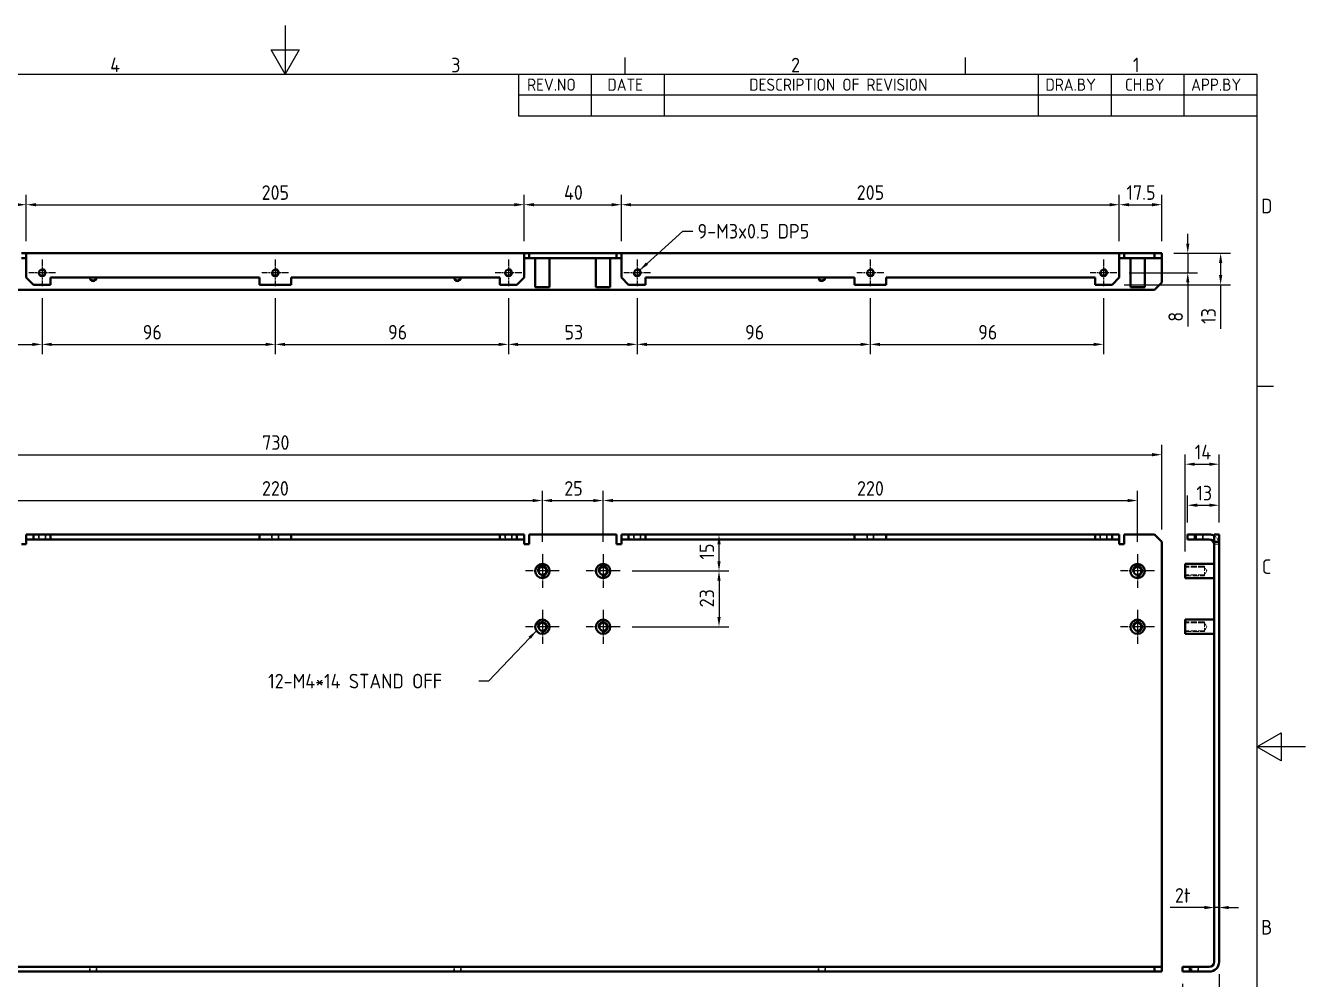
# Model space of a CAD drawing. Header units: millimetres. Extents: x 0 to 840, y 0 to 594.
# Drawn here: x 313 to 840, y 201 to 594 of the extents above; entities that cross this region are included whole.
import ezdxf

# ---------------------------------------------------------------- set-up
doc = ezdxf.new("R2010")
doc.units = ezdxf.units.MM
doc.header["$LTSCALE"] = 2
doc.linetypes.add('CHAIN', pattern=[0.3543, 0.2362, -0.0295, 0.0591, -0.0295])
doc.linetypes.add('DASHED', pattern=[0.2067, 0.1654, -0.0413])
doc.layers.get('0').update_dxf_attribs({"color": 3, "lineweight": 25})
for name, color, linetype, lineweight in [('가려진 것(ISO)', 2, 'DASHED', 18), ('가시적인 것(ISO)', 3, 'Continuous', 40), ('가시적인 좁은 것(ISO)', 3, 'Continuous', 35), ('경계(ISO)', 7, 'Continuous', 25), ('기호(ISO)', 5, 'Continuous', 25), ('중심 표식(ISO)', 1, 'Continuous', 25), ('치수(ISO)', 2, 'Continuous', 25)]:
    doc.layers.add(name, color=color, linetype=linetype, lineweight=lineweight)
doc.styles.add('ISO Proportiona M2B', font='isocp.shx')
doc.styles.add('문자 텍스트_M2B', font='isocp.shx')
doc.styles.add('치수 텍스트_PSTEK_POSCO', font='isocp.shx')
doc.dimstyles.new('치수_PSTEK_POSCO', dxfattribs={"dimscale": 2, "dimtxt": 3, "dimasz": 2, "dimexe": 2, "dimexo": 2.5, "dimgap": 1, "dimtad": 1, "dimrnd": 1e-08, "dimdsep": 46, "dimtxsty": '치수 텍스트_PSTEK_POSCO', "dimcen": 0.09, "dimdle": 10, "dimclrd": 7, "dimclre": 7, "dimclrt": 2, "dimadec": 1, "dimazin": 2, "dimtfac": 1, "dimtmove": 0, "dimatfit": 3, "dimfxl": 0, "dimtolj": 1, "dimlwd": -1, "dimlwe": -1, "dimarcsym": 0})
doc.dimstyles.new('치수_PSTEK_POSCO$7', dxfattribs={"dimscale": 2, "dimtxt": 3, "dimasz": 2, "dimexe": 2, "dimexo": 2.5, "dimgap": 1, "dimtad": 1, "dimrnd": 1e-08, "dimdsep": 46, "dimtxsty": '치수 텍스트_PSTEK_POSCO', "dimcen": 0.09, "dimdle": 10, "dimclrd": 7, "dimclre": 7, "dimclrt": 2, "dimadec": 1, "dimazin": 2, "dimtfac": 1, "dimtmove": 0, "dimatfit": 3, "dimfxl": 0, "dimtolj": 1, "dimlwd": -1, "dimlwe": -1, "dimarcsym": 0})

# ---------------------------------------------------------------- blocks, each defined once
blk = doc.blocks.new('경계 Default Border')
at = {"layer": '경계(ISO)'}
for p, q in [((280, 287), (280, 290.4)), ((350, 287), (350, 290.4)), ((410, 222.75), (413.4, 222.75))]:
    blk.add_line(p, q, dxfattribs=at)
at = {"layer": '경계(ISO)', "flags": 128}
for points in [[(210, 297), (210, 287), (207.11, 292), (212.89, 292), (210, 287)], [(10, 10), (10, 287), (410, 287), (410, 10), (10, 10)], [(420, 148.5), (410, 148.5), (415, 151.39), (415, 145.61), (410, 148.5)]]:
    blk.add_lwpolyline(points, dxfattribs=at)
at = {"layer": '경계(ISO)', "color": 2, "char_height": 3, "attachment_point": 7, "style": '문자 텍스트_M2B'}
for s, insert in [('4', (173.97, 287.4)), ('3', (244.17, 287.37)), ('2', (314.13, 287.37)), ('1', (384.49, 287.4)), ('D', (410.88, 258.35)), ('C', (411.04, 184.1)), ('B', (410.88, 109.85))]:
    blk.add_mtext(s, dxfattribs=dict(at, insert=insert))
blk = doc.blocks.new('리비전 내역')
at = {"layer": '기호(ISO)'}
for p, q in [((258, 287), (410, 287)), ((258, 287), (258, 282.72)), ((273, 287), (273, 282.72)), ((288, 287), (288, 282.72)), ((365, 287), (365, 282.72)), ((380, 287), (380, 282.72)), ((395, 287), (395, 282.72)), ((410, 287), (410, 282.72)), ((258, 282.72), (410, 282.72)), ((258, 282.72), (258, 278.44)), ((273, 282.72), (273, 278.44)), ((288, 282.72), (288, 278.44)), ((365, 282.72), (365, 278.44)), ((380, 282.72), (380, 278.44)), ((395, 282.72), (395, 278.44)), ((410, 282.72), (410, 278.44)), ((258, 278.44), (410, 278.44))]:
    blk.add_line(p, q, dxfattribs=at)
at = {"layer": '기호(ISO)', "color": 2, "char_height": 2.5, "attachment_point": 7, "style": 'ISO Proportiona M2B'}
for s, insert in [('REV.NO', (259.79, 283.58)), ('DATE', (276.31, 283.58)), ('DESCRIPTION OF REVISION', (305.51, 283.58)), ('DRA.BY', (366.48, 283.58)), ('CH.BY', (382.86, 283.58)), ('APP.BY', (396.48, 283.58))]:
    blk.add_mtext(s, dxfattribs=dict(at, insert=insert))
blk = doc.blocks.new('*D25')
at = {"layer": 'Defpoints', "color": 0, "transparency": 16777216}
for p in [(525.88, 398.41), (305.88, 376.37), (525.88, 376.37)]:
    blk.add_point(p, dxfattribs=at)
at = {"layer": '치수(ISO)', "color": 7, "transparency": 16777216}
for p, q in [((305.88, 381.37), (305.88, 402.41)), ((525.88, 381.37), (525.88, 402.41)), ((309.88, 398.41), (521.88, 398.41))]:
    blk.add_line(p, q, dxfattribs=at)
for points in [[(309.88, 399.07), (309.88, 397.74), (305.88, 398.41)], [(521.88, 399.07), (521.88, 397.74), (525.88, 398.41)]]:
    blk.add_solid(points, dxfattribs=at)
at = {"layer": '치수(ISO)', "color": 2, "transparency": 16777216, "insert": (410.42, 403.41), "char_height": 6, "attachment_point": 4, "style": '치수 텍스트_PSTEK_POSCO'}
blk.add_mtext('\\A1;220', dxfattribs=at)
blk = doc.blocks.new('*D29')
at = {"layer": 'Defpoints', "color": 0, "transparency": 16777216}
for p in [(804.44, 208.42), (789.44, 204.42), (804.44, 187.05)]:
    blk.add_point(p, dxfattribs=at)
at = {"layer": '치수(ISO)', "color": 7, "transparency": 16777216}
for p, q in [((804.44, 203.42), (804.44, 183.05)), ((789.44, 199.42), (789.44, 183.05)), ((793.44, 187.05), (800.44, 187.05))]:
    blk.add_line(p, q, dxfattribs=at)
for points in [[(793.44, 187.72), (793.44, 186.39), (789.44, 187.05)], [(800.44, 187.72), (800.44, 186.39), (804.44, 187.05)]]:
    blk.add_solid(points, dxfattribs=at)
at = {"layer": '치수(ISO)', "color": 2, "transparency": 16777216, "insert": (794.11, 192.05), "char_height": 6, "attachment_point": 4, "style": '치수 텍스트_PSTEK_POSCO'}
blk.add_mtext('\\A1;15', dxfattribs=at)
blk = doc.blocks.new('*D30')
at = {"layer": 'Defpoints', "color": 0, "transparency": 16777216}
for p in [(568.38, 384.42), (598.58, 384.42), (557.83, 369.42)]:
    blk.add_point(p, dxfattribs=at)
at = {"layer": '치수(ISO)', "color": 7, "transparency": 16777216}
for p, q in [((598.58, 373.42), (598.58, 380.42)), ((562.83, 369.42), (602.58, 369.42))]:
    blk.add_line(p, q, dxfattribs=at)
for points in [[(597.92, 380.42), (599.25, 380.42), (598.58, 384.42)], [(597.92, 373.42), (599.25, 373.42), (598.58, 369.42)]]:
    blk.add_solid(points, dxfattribs=at)
at = {"layer": '치수(ISO)', "color": 2, "transparency": 16777216, "insert": (593.58, 374.09), "char_height": 6, "attachment_point": 4, "rotation": 90, "style": '치수 텍스트_PSTEK_POSCO'}
blk.add_mtext('\\A1;15', dxfattribs=at)
blk = doc.blocks.new('*D31')
at = {"layer": 'Defpoints', "color": 0, "transparency": 16777216}
for p in [(557.83, 369.42), (557.83, 346.42), (598.58, 346.42)]:
    blk.add_point(p, dxfattribs=at)
at = {"layer": '치수(ISO)', "color": 7, "transparency": 16777216}
for p, q in [((562.83, 369.42), (602.58, 369.42)), ((598.58, 365.42), (598.58, 350.42)), ((562.83, 346.42), (602.58, 346.42))]:
    blk.add_line(p, q, dxfattribs=at)
for points in [[(597.92, 365.42), (599.25, 365.42), (598.58, 369.42)], [(597.92, 350.42), (599.25, 350.42), (598.58, 346.42)]]:
    blk.add_solid(points, dxfattribs=at)
at = {"layer": '치수(ISO)', "color": 2, "transparency": 16777216, "insert": (593.58, 354.42), "char_height": 6, "attachment_point": 4, "rotation": 90, "style": '치수 텍스트_PSTEK_POSCO'}
blk.add_mtext('\\A1;23', dxfattribs=at)
blk = doc.blocks.new('*D34')
at = {"layer": 'Defpoints', "color": 0, "transparency": 16777216}
for p in [(313.38, 520.24), (273.38, 500.24), (313.38, 500.24)]:
    blk.add_point(p, dxfattribs=at)
at = {"layer": '치수(ISO)', "color": 7, "transparency": 16777216}
for p, q in [((273.38, 505.24), (273.38, 524.24)), ((313.38, 505.24), (313.38, 524.24)), ((277.38, 520.24), (309.38, 520.24))]:
    blk.add_line(p, q, dxfattribs=at)
for points in [[(277.38, 520.9), (277.38, 519.57), (273.38, 520.24)], [(309.38, 520.9), (309.38, 519.57), (313.38, 520.24)]]:
    blk.add_solid(points, dxfattribs=at)
at = {"layer": '치수(ISO)', "color": 2, "transparency": 16777216, "insert": (289.78, 525.24), "char_height": 6, "attachment_point": 4, "style": '치수 텍스트_PSTEK_POSCO'}
blk.add_mtext('\\A1;40', dxfattribs=at)
blk = doc.blocks.new('*D35')
at = {"layer": 'Defpoints', "color": 0, "transparency": 16777216}
for p in [(266.88, 487.24), (319.88, 486.74), (319.88, 462.72)]:
    blk.add_point(p, dxfattribs=at)
at = {"layer": '치수(ISO)', "color": 7, "transparency": 16777216}
for p, q in [((266.88, 482.24), (266.88, 458.72)), ((319.88, 481.74), (319.88, 458.72)), ((270.88, 462.72), (315.88, 462.72))]:
    blk.add_line(p, q, dxfattribs=at)
for points in [[(270.88, 463.38), (270.88, 462.05), (266.88, 462.72)], [(315.88, 463.38), (315.88, 462.05), (319.88, 462.72)]]:
    blk.add_solid(points, dxfattribs=at)
at = {"layer": '치수(ISO)', "color": 2, "transparency": 16777216, "insert": (289.96, 467.72), "char_height": 6, "attachment_point": 4, "style": '치수 텍스트_PSTEK_POSCO'}
blk.add_mtext('\\A1;53', dxfattribs=at)
blk = doc.blocks.new('*D36')
at = {"layer": 'Defpoints', "color": 0, "transparency": 16777216}
for p in [(319.88, 486.74), (415.88, 486.74), (415.88, 462.72)]:
    blk.add_point(p, dxfattribs=at)
at = {"layer": '치수(ISO)', "color": 7, "transparency": 16777216}
for p, q in [((319.88, 481.74), (319.88, 458.72)), ((415.88, 481.74), (415.88, 458.72)), ((323.88, 462.72), (411.88, 462.72))]:
    blk.add_line(p, q, dxfattribs=at)
for points in [[(323.88, 463.38), (323.88, 462.05), (319.88, 462.72)], [(411.88, 463.38), (411.88, 462.05), (415.88, 462.72)]]:
    blk.add_solid(points, dxfattribs=at)
at = {"layer": '치수(ISO)', "color": 2, "transparency": 16777216, "insert": (361.33, 467.72), "char_height": 6, "attachment_point": 4, "style": '치수 텍스트_PSTEK_POSCO'}
blk.add_mtext('\\A1;96', dxfattribs=at)
blk = doc.blocks.new('*D37')
at = {"layer": 'Defpoints', "color": 0, "transparency": 16777216}
for p in [(415.88, 486.74), (511.88, 486.74), (511.88, 462.72)]:
    blk.add_point(p, dxfattribs=at)
at = {"layer": '치수(ISO)', "color": 7, "transparency": 16777216}
for p, q in [((415.88, 481.74), (415.88, 458.72)), ((511.88, 481.74), (511.88, 458.72)), ((419.88, 462.72), (507.88, 462.72))]:
    blk.add_line(p, q, dxfattribs=at)
for points in [[(419.88, 463.38), (419.88, 462.05), (415.88, 462.72)], [(507.88, 463.38), (507.88, 462.05), (511.88, 462.72)]]:
    blk.add_solid(points, dxfattribs=at)
at = {"layer": '치수(ISO)', "color": 2, "transparency": 16777216, "insert": (462.33, 467.72), "char_height": 6, "attachment_point": 4, "style": '치수 텍스트_PSTEK_POSCO'}
blk.add_mtext('\\A1;96', dxfattribs=at)
blk = doc.blocks.new('*D38')
at = {"layer": 'Defpoints', "color": 0, "transparency": 16777216}
for p in [(564.88, 486.74), (660.88, 486.74), (660.88, 462.72)]:
    blk.add_point(p, dxfattribs=at)
at = {"layer": '치수(ISO)', "color": 7, "transparency": 16777216}
for p, q in [((564.88, 481.74), (564.88, 458.72)), ((660.88, 481.74), (660.88, 458.72)), ((568.88, 462.72), (656.88, 462.72))]:
    blk.add_line(p, q, dxfattribs=at)
for points in [[(568.88, 463.38), (568.88, 462.05), (564.88, 462.72)], [(656.88, 463.38), (656.88, 462.05), (660.88, 462.72)]]:
    blk.add_solid(points, dxfattribs=at)
at = {"layer": '치수(ISO)', "color": 2, "transparency": 16777216, "insert": (609.31, 467.72), "char_height": 6, "attachment_point": 4, "style": '치수 텍스트_PSTEK_POSCO'}
blk.add_mtext('\\A1;96', dxfattribs=at)
blk = doc.blocks.new('*D39')
at = {"layer": 'Defpoints', "color": 0, "transparency": 16777216}
for p in [(660.88, 486.74), (756.88, 486.74), (756.88, 462.72)]:
    blk.add_point(p, dxfattribs=at)
at = {"layer": '치수(ISO)', "color": 7, "transparency": 16777216}
for p, q in [((660.88, 481.74), (660.88, 458.72)), ((756.88, 481.74), (756.88, 458.72)), ((664.88, 462.72), (752.88, 462.72))]:
    blk.add_line(p, q, dxfattribs=at)
for points in [[(664.88, 463.38), (664.88, 462.05), (660.88, 462.72)], [(752.88, 463.38), (752.88, 462.05), (756.88, 462.72)]]:
    blk.add_solid(points, dxfattribs=at)
at = {"layer": '치수(ISO)', "color": 2, "transparency": 16777216, "insert": (705.31, 467.72), "char_height": 6, "attachment_point": 4, "style": '치수 텍스트_PSTEK_POSCO'}
blk.add_mtext('\\A1;96', dxfattribs=at)
blk = doc.blocks.new('*D40')
at = {"layer": 'Defpoints', "color": 0, "transparency": 16777216}
for p in [(780.88, 500.24), (762.38, 492.24), (791.58, 492.24)]:
    blk.add_point(p, dxfattribs=at)
at = {"layer": '치수(ISO)', "color": 7, "transparency": 16777216}
for p, q in [((791.58, 504.24), (791.58, 508.24)), ((785.88, 500.24), (795.58, 500.24)), ((791.58, 500.24), (791.58, 492.24)), ((767.38, 492.24), (795.58, 492.24)), ((791.58, 488.24), (791.58, 470.07))]:
    blk.add_line(p, q, dxfattribs=at)
for points in [[(790.91, 504.24), (792.24, 504.24), (791.58, 500.24)], [(790.91, 488.24), (792.24, 488.24), (791.58, 492.24)]]:
    blk.add_solid(points, dxfattribs=at)
at = {"layer": '치수(ISO)', "color": 2, "transparency": 16777216, "insert": (786.58, 472.07), "char_height": 6, "attachment_point": 4, "rotation": 90, "style": '치수 텍스트_PSTEK_POSCO'}
blk.add_mtext('\\A1;8', dxfattribs=at)
blk = doc.blocks.new('*D41')
at = {"layer": 'Defpoints', "color": 0, "transparency": 16777216}
for p in [(780.88, 417.29), (50.88, 381.42), (780.88, 381.42)]:
    blk.add_point(p, dxfattribs=at)
at = {"layer": '치수(ISO)', "color": 7, "transparency": 16777216}
for p, q in [((50.88, 386.42), (50.88, 421.29)), ((54.88, 417.29), (776.88, 417.29)), ((780.88, 386.42), (780.88, 421.29))]:
    blk.add_line(p, q, dxfattribs=at)
for points in [[(54.88, 417.96), (54.88, 416.62), (50.88, 417.29)], [(776.88, 417.96), (776.88, 416.62), (780.88, 417.29)]]:
    blk.add_solid(points, dxfattribs=at)
at = {"layer": '치수(ISO)', "color": 2, "transparency": 16777216, "insert": (410.48, 422.29), "char_height": 6, "attachment_point": 4, "style": '치수 텍스트_PSTEK_POSCO'}
blk.add_mtext('\\A1;730', dxfattribs=at)
blk = doc.blocks.new('*D42')
at = {"layer": 'Defpoints', "color": 0, "transparency": 16777216}
for p in [(804.44, 396.48), (791.44, 384.42), (804.44, 384.42)]:
    blk.add_point(p, dxfattribs=at)
at = {"layer": '치수(ISO)', "color": 7, "transparency": 16777216}
for p, q in [((791.44, 389.42), (791.44, 400.48)), ((804.44, 389.42), (804.44, 400.48)), ((795.44, 396.48), (800.44, 396.48))]:
    blk.add_line(p, q, dxfattribs=at)
for points in [[(795.44, 397.15), (795.44, 395.81), (791.44, 396.48)], [(800.44, 397.15), (800.44, 395.81), (804.44, 396.48)]]:
    blk.add_solid(points, dxfattribs=at)
at = {"layer": '치수(ISO)', "color": 2, "transparency": 16777216, "insert": (795.11, 401.48), "char_height": 6, "attachment_point": 4, "style": '치수 텍스트_PSTEK_POSCO'}
blk.add_mtext('\\A1;13', dxfattribs=at)
blk = doc.blocks.new('*D43')
at = {"layer": 'Defpoints', "color": 0, "transparency": 16777216}
for p in [(804.44, 413.38), (804.44, 384.42), (790.44, 372.37)]:
    blk.add_point(p, dxfattribs=at)
at = {"layer": '치수(ISO)', "color": 7, "transparency": 16777216}
for p, q in [((790.44, 377.37), (790.44, 417.38)), ((804.44, 389.42), (804.44, 417.38)), ((794.44, 413.38), (800.44, 413.38))]:
    blk.add_line(p, q, dxfattribs=at)
for points in [[(794.44, 414.04), (794.44, 412.71), (790.44, 413.38)], [(800.44, 414.04), (800.44, 412.71), (804.44, 413.38)]]:
    blk.add_solid(points, dxfattribs=at)
at = {"layer": '치수(ISO)', "color": 2, "transparency": 16777216, "insert": (794.44, 418.38), "char_height": 6, "attachment_point": 4, "style": '치수 텍스트_PSTEK_POSCO'}
blk.add_mtext('\\A1;14', dxfattribs=at)
blk = doc.blocks.new('*D46')
at = {"layer": 'Defpoints', "color": 0, "transparency": 16777216}
for p in [(511.88, 486.74), (564.88, 486.74), (564.88, 462.72)]:
    blk.add_point(p, dxfattribs=at)
at = {"layer": '치수(ISO)', "color": 7, "transparency": 16777216}
for p, q in [((511.88, 481.74), (511.88, 458.72)), ((564.88, 481.74), (564.88, 458.72)), ((515.88, 462.72), (560.88, 462.72))]:
    blk.add_line(p, q, dxfattribs=at)
for points in [[(515.88, 463.38), (515.88, 462.05), (511.88, 462.72)], [(560.88, 463.38), (560.88, 462.05), (564.88, 462.72)]]:
    blk.add_solid(points, dxfattribs=at)
at = {"layer": '치수(ISO)', "color": 2, "transparency": 16777216, "insert": (534.96, 467.72), "char_height": 6, "attachment_point": 4, "style": '치수 텍스트_PSTEK_POSCO'}
blk.add_mtext('\\A1;53', dxfattribs=at)
blk = doc.blocks.new('*D47')
at = {"layer": 'Defpoints', "color": 0, "transparency": 16777216}
for p in [(518.38, 520.24), (313.38, 500.24), (518.38, 500.24)]:
    blk.add_point(p, dxfattribs=at)
at = {"layer": '치수(ISO)', "color": 7, "transparency": 16777216}
for p, q in [((313.38, 505.24), (313.38, 524.24)), ((518.38, 505.24), (518.38, 524.24)), ((317.38, 520.24), (514.38, 520.24))]:
    blk.add_line(p, q, dxfattribs=at)
for points in [[(317.38, 520.9), (317.38, 519.57), (313.38, 520.24)], [(514.38, 520.9), (514.38, 519.57), (518.38, 520.24)]]:
    blk.add_solid(points, dxfattribs=at)
at = {"layer": '치수(ISO)', "color": 2, "transparency": 16777216, "insert": (410.28, 525.24), "char_height": 6, "attachment_point": 4, "style": '치수 텍스트_PSTEK_POSCO'}
blk.add_mtext('\\A1;205', dxfattribs=at)
blk = doc.blocks.new('*D48')
at = {"layer": 'Defpoints', "color": 0, "transparency": 16777216}
for p in [(763.38, 520.24), (558.38, 500.24), (763.38, 500.24)]:
    blk.add_point(p, dxfattribs=at)
at = {"layer": '치수(ISO)', "color": 7, "transparency": 16777216}
for p, q in [((558.38, 505.24), (558.38, 524.24)), ((763.38, 505.24), (763.38, 524.24)), ((562.38, 520.24), (759.38, 520.24))]:
    blk.add_line(p, q, dxfattribs=at)
for points in [[(562.38, 520.9), (562.38, 519.57), (558.38, 520.24)], [(759.38, 520.9), (759.38, 519.57), (763.38, 520.24)]]:
    blk.add_solid(points, dxfattribs=at)
at = {"layer": '치수(ISO)', "color": 2, "transparency": 16777216, "insert": (655.28, 525.24), "char_height": 6, "attachment_point": 4, "style": '치수 텍스트_PSTEK_POSCO'}
blk.add_mtext('\\A1;205', dxfattribs=at)
blk = doc.blocks.new('*D53')
at = {"layer": 'Defpoints', "color": 0, "transparency": 16777216}
for p in [(802.44, 234.33), (804.44, 234.33), (804.44, 230.8)]:
    blk.add_point(p, dxfattribs=at)
at = {"layer": '치수(ISO)', "color": 7, "transparency": 16777216}
for p, q in [((798.44, 230.8), (784.28, 230.8)), ((804.44, 230.8), (802.44, 230.8)), ((808.44, 230.8), (812.44, 230.8))]:
    blk.add_line(p, q, dxfattribs=at)
for points in [[(798.44, 231.47), (798.44, 230.13), (802.44, 230.8)], [(808.44, 231.47), (808.44, 230.13), (804.44, 230.8)]]:
    blk.add_solid(points, dxfattribs=at)
at = {"layer": '치수(ISO)', "color": 2, "transparency": 16777216, "insert": (786.28, 235.8), "char_height": 6, "attachment_point": 4, "style": '치수 텍스트_PSTEK_POSCO'}
blk.add_mtext('\\A1;2t', dxfattribs=at)
blk = doc.blocks.new('*D55')
at = {"layer": 'Defpoints', "color": 0, "transparency": 16777216}
for p in [(558.38, 520.24), (518.38, 500.24), (558.38, 500.24)]:
    blk.add_point(p, dxfattribs=at)
at = {"layer": '치수(ISO)', "color": 7, "transparency": 16777216}
for p, q in [((518.38, 505.24), (518.38, 524.24)), ((558.38, 505.24), (558.38, 524.24)), ((522.38, 520.24), (554.38, 520.24))]:
    blk.add_line(p, q, dxfattribs=at)
for points in [[(522.38, 520.9), (522.38, 519.57), (518.38, 520.24)], [(554.38, 520.9), (554.38, 519.57), (558.38, 520.24)]]:
    blk.add_solid(points, dxfattribs=at)
at = {"layer": '치수(ISO)', "color": 2, "transparency": 16777216, "insert": (534.78, 525.24), "char_height": 6, "attachment_point": 4, "style": '치수 텍스트_PSTEK_POSCO'}
blk.add_mtext('\\A1;40', dxfattribs=at)
blk = doc.blocks.new('*D56')
at = {"layer": 'Defpoints', "color": 0, "transparency": 16777216}
for p in [(780.88, 500.24), (805.1, 500.24), (760.38, 487.24)]:
    blk.add_point(p, dxfattribs=at)
at = {"layer": '치수(ISO)', "color": 7, "transparency": 16777216}
for p, q in [((785.88, 500.24), (809.1, 500.24)), ((805.1, 496.24), (805.1, 491.24)), ((765.38, 487.24), (809.1, 487.24)), ((805.1, 487.24), (805.1, 469.17))]:
    blk.add_line(p, q, dxfattribs=at)
for points in [[(804.44, 496.24), (805.77, 496.24), (805.1, 500.24)], [(804.44, 491.24), (805.77, 491.24), (805.1, 487.24)]]:
    blk.add_solid(points, dxfattribs=at)
at = {"layer": '치수(ISO)', "color": 2, "transparency": 16777216, "insert": (800.1, 471.17), "char_height": 6, "attachment_point": 4, "rotation": 90, "style": '치수 텍스트_PSTEK_POSCO'}
blk.add_mtext('\\A1;13', dxfattribs=at)
blk = doc.blocks.new('*D60')
at = {"layer": 'Defpoints', "color": 0, "transparency": 16777216}
for p in [(780.88, 520.24), (763.38, 500.24), (780.88, 500.24)]:
    blk.add_point(p, dxfattribs=at)
at = {"layer": '치수(ISO)', "color": 7, "transparency": 16777216}
for p, q in [((763.38, 505.24), (763.38, 524.24)), ((780.88, 505.24), (780.88, 524.24)), ((767.38, 520.24), (776.88, 520.24))]:
    blk.add_line(p, q, dxfattribs=at)
for points in [[(767.38, 520.9), (767.38, 519.57), (763.38, 520.24)], [(776.88, 520.9), (776.88, 519.57), (780.88, 520.24)]]:
    blk.add_solid(points, dxfattribs=at)
at = {"layer": '치수(ISO)', "color": 2, "transparency": 16777216, "insert": (766.31, 525.24), "char_height": 6, "attachment_point": 4, "style": '치수 텍스트_PSTEK_POSCO'}
blk.add_mtext('\\A1;17.5', dxfattribs=at)
blk = doc.blocks.new('*D61')
at = {"layer": 'Defpoints', "color": 0, "transparency": 16777216}
for p in [(550.88, 398.41), (525.88, 376.37), (550.88, 376.37)]:
    blk.add_point(p, dxfattribs=at)
at = {"layer": '치수(ISO)', "color": 7, "transparency": 16777216}
for p, q in [((525.88, 381.37), (525.88, 402.41)), ((550.88, 381.37), (550.88, 402.41)), ((529.88, 398.41), (546.88, 398.41))]:
    blk.add_line(p, q, dxfattribs=at)
for points in [[(529.88, 399.07), (529.88, 397.74), (525.88, 398.41)], [(546.88, 399.07), (546.88, 397.74), (550.88, 398.41)]]:
    blk.add_solid(points, dxfattribs=at)
at = {"layer": '치수(ISO)', "color": 2, "transparency": 16777216, "insert": (534.88, 403.41), "char_height": 6, "attachment_point": 4, "style": '치수 텍스트_PSTEK_POSCO'}
blk.add_mtext('\\A1;25', dxfattribs=at)
blk = doc.blocks.new('*D62')
at = {"layer": 'Defpoints', "color": 0, "transparency": 16777216}
for p in [(770.88, 398.41), (550.88, 376.37), (770.88, 376.37)]:
    blk.add_point(p, dxfattribs=at)
at = {"layer": '치수(ISO)', "color": 7, "transparency": 16777216}
for p, q in [((550.88, 381.37), (550.88, 402.41)), ((770.88, 381.37), (770.88, 402.41)), ((554.88, 398.41), (766.88, 398.41))]:
    blk.add_line(p, q, dxfattribs=at)
for points in [[(554.88, 399.07), (554.88, 397.74), (550.88, 398.41)], [(766.88, 399.07), (766.88, 397.74), (770.88, 398.41)]]:
    blk.add_solid(points, dxfattribs=at)
at = {"layer": '치수(ISO)', "color": 2, "transparency": 16777216, "insert": (655.4, 403.41), "char_height": 6, "attachment_point": 4, "style": '치수 텍스트_PSTEK_POSCO'}
blk.add_mtext('\\A1;220', dxfattribs=at)

msp = doc.modelspace()

# ---------------------------------------------------------------- linework, layer by layer
at = {"layer": '가려진 것(ISO)', "ltscale": 1.904597}
for p, q in [((318.382, 384.419), (318.382, 382.419)), ((318.653, 382.419), (318.653, 384.419)), ((321.112, 382.419), (321.112, 384.419)), ((321.382, 382.419), (321.382, 384.419)), ((414.382, 384.419), (414.382, 382.419)), ((414.653, 382.419), (414.653, 384.419)), ((417.112, 382.419), (417.112, 384.419)), ((417.382, 382.419), (417.382, 384.419)), ((510.382, 384.419), (510.382, 382.419)), ((510.653, 382.419), (510.653, 384.419)), ((513.112, 382.419), (513.112, 384.419)), ((513.382, 382.419), (513.382, 384.419)), ((563.382, 384.419), (563.382, 382.419)), ((563.653, 382.419), (563.653, 384.419)), ((566.112, 382.419), (566.112, 384.419)), ((566.382, 382.419), (566.382, 384.419)), ((659.382, 384.419), (659.382, 382.419)), ((659.653, 382.419), (659.653, 384.419)), ((662.112, 382.419), (662.112, 384.419)), ((662.382, 382.419), (662.382, 384.419)), ((755.382, 384.419), (755.382, 382.419)), ((755.653, 382.419), (755.653, 384.419)), ((758.112, 382.419), (758.112, 384.419)), ((758.382, 382.419), (758.382, 384.419)), ((794.937, 384.419), (794.937, 382.419)), ((795.208, 382.419), (795.208, 384.419)), ((797.667, 382.419), (797.667, 384.419)), ((797.937, 382.419), (797.937, 384.419)), ((802.437, 380.419), (804.437, 380.419)), ((339.382, 206.419), (339.382, 204.419)), ((339.653, 206.419), (339.653, 204.419)), ((342.112, 206.419), (342.112, 204.419)), ((342.382, 204.419), (342.382, 206.419)), ((489.382, 206.419), (489.382, 204.419)), ((489.653, 206.419), (489.653, 204.419)), ((492.112, 206.419), (492.112, 204.419)), ((492.382, 204.419), (492.382, 206.419)), ((639.382, 206.419), (639.382, 204.419)), ((639.653, 206.419), (639.653, 204.419)), ((642.112, 206.419), (642.112, 204.419)), ((642.382, 204.419), (642.382, 206.419)), ((792.937, 206.419), (792.937, 204.419)), ((793.208, 206.419), (793.208, 204.419)), ((795.667, 206.419), (795.667, 204.419)), ((795.937, 204.419), (795.937, 206.419))]:
    msp.add_line(p, q, dxfattribs=at)
at = {"layer": '가려진 것(ISO)', "ltscale": 7.618686}
for p, q in [((798.437, 371.419), (790.437, 371.419)), ((798.437, 371.04), (790.437, 371.04)), ((798.437, 367.798), (790.437, 367.798)), ((790.437, 367.419), (798.437, 367.419)), ((798.437, 348.419), (790.437, 348.419)), ((798.437, 348.04), (790.437, 348.04)), ((798.437, 344.798), (790.437, 344.798)), ((790.437, 344.419), (798.437, 344.419))]:
    msp.add_line(p, q, dxfattribs=at)
at = {"layer": '가려진 것(ISO)', "ltscale": 5.983681}
for p, q in [((798.437, 371.419), (798.437, 367.419)), ((798.437, 348.419), (798.437, 344.419))]:
    msp.add_line(p, q, dxfattribs=at)
at = {"layer": '가려진 것(ISO)', "ltscale": 1.800898}
for p, q in [((799.411, 369.419), (798.437, 371.04)), ((799.411, 369.419), (798.437, 367.798)), ((799.411, 346.419), (798.437, 348.04)), ((799.411, 346.419), (798.437, 344.798))]:
    msp.add_line(p, q, dxfattribs=at)
at = {"layer": '가려진 것(ISO)', "ltscale": 3.989087}
msp.add_arc((800.437, 380.419), 4, 0, 60, dxfattribs=at)
at = {"layer": '가시적인 것(ISO)'}
for p, q in [((311.382, 500.238), (313.382, 500.238)), ((313.382, 498.238), (311.382, 498.238)), ((313.382, 500.238), (518.382, 500.238)), ((313.382, 500.238), (313.382, 496.238)), ((313.382, 490.238), (313.382, 496.238)), ((518.382, 500.238), (520.382, 500.238)), ((518.382, 496.238), (518.382, 500.238)), ((520.382, 498.238), (518.382, 498.238)), ((518.382, 496.238), (518.382, 490.238)), ((520.382, 500.238), (556.382, 500.238)), ((520.382, 500.238), (520.382, 498.238)), ((520.382, 498.238), (556.382, 498.238)), ((522.932, 498.238), (522.932, 486.238)), ((528.832, 498.238), (528.832, 486.238)), ((547.932, 498.238), (547.932, 486.238)), ((553.832, 498.238), (553.832, 486.238)), ((556.382, 500.238), (558.382, 500.238)), ((556.382, 498.238), (556.382, 500.238)), ((558.382, 498.238), (556.382, 498.238)), ((558.382, 500.238), (763.382, 500.238)), ((558.382, 500.238), (558.382, 496.238)), ((558.382, 490.238), (558.382, 496.238)), ((763.382, 500.238), (765.382, 500.238)), ((763.382, 496.238), (763.382, 500.238)), ((765.382, 498.238), (763.382, 498.238)), ((763.382, 496.238), (763.382, 490.238)), ((765.382, 500.238), (777.882, 500.238)), ((765.382, 500.238), (765.382, 498.238)), ((765.382, 498.238), (777.882, 498.238)), ((767.932, 498.238), (767.932, 486.238)), ((773.832, 498.238), (773.832, 486.238)), ((780.882, 500.238), (777.882, 500.238)), ((777.882, 500.238), (777.882, 498.238)), ((777.882, 498.238), (780.882, 498.238)), ((780.882, 498.238), (780.882, 500.238)), ((780.882, 496.238), (780.882, 498.238)), ((780.882, 488.238), (780.882, 496.238)), ((316.382, 487.238), (313.382, 490.238)), ((323.382, 487.238), (323.382, 490.238)), ((323.382, 490.238), (409.382, 490.238)), ((409.382, 490.238), (409.382, 487.238)), ((422.382, 487.238), (422.382, 490.238)), ((422.382, 490.238), (508.382, 490.238)), ((508.382, 490.238), (508.382, 487.238)), ((518.382, 490.238), (515.382, 487.238)), ((561.382, 487.238), (558.382, 490.238)), ((568.382, 487.238), (568.382, 490.238)), ((568.382, 490.238), (654.382, 490.238)), ((654.382, 490.238), (654.382, 487.238)), ((667.382, 487.238), (667.382, 490.238)), ((667.382, 490.238), (753.382, 490.238)), ((753.382, 490.238), (753.382, 487.238)), ((763.382, 490.238), (760.382, 487.238)), ((53.882, 485.238), (777.882, 485.238)), ((323.382, 487.238), (316.382, 487.238)), ((422.382, 487.238), (409.382, 487.238)), ((515.382, 487.238), (508.382, 487.238)), ((528.832, 486.238), (522.932, 486.238)), ((553.832, 486.238), (547.932, 486.238)), ((568.382, 487.238), (561.382, 487.238)), ((667.382, 487.238), (654.382, 487.238)), ((760.382, 487.238), (753.382, 487.238)), ((773.832, 486.238), (767.932, 486.238)), ((780.882, 488.238), (777.882, 485.238)), ((313.382, 380.419), (311.382, 380.419)), ((316.382, 384.419), (313.382, 384.419)), ((313.382, 384.419), (313.382, 382.419)), ((313.382, 382.419), (316.382, 382.419)), ((313.382, 382.419), (313.382, 380.419)), ((323.382, 384.419), (316.382, 384.419)), ((316.382, 382.419), (316.382, 384.419)), ((323.382, 382.419), (316.382, 382.419)), ((323.382, 382.419), (323.382, 384.419)), ((323.382, 384.419), (409.382, 384.419)), ((409.382, 382.419), (323.382, 382.419)), ((409.382, 384.419), (409.382, 382.419)), ((422.382, 384.419), (409.382, 384.419)), ((422.382, 382.419), (409.382, 382.419)), ((422.382, 382.419), (422.382, 384.419)), ((422.382, 384.419), (508.382, 384.419)), ((508.382, 382.419), (422.382, 382.419)), ((508.382, 384.419), (508.382, 382.419)), ((515.382, 384.419), (508.382, 384.419)), ((515.382, 382.419), (508.382, 382.419)), ((518.382, 384.419), (515.382, 384.419)), ((515.382, 384.419), (515.382, 382.419)), ((515.382, 382.419), (518.382, 382.419)), ((518.382, 382.419), (518.382, 384.419)), ((518.382, 382.419), (518.382, 380.419)), ((520.382, 380.419), (518.382, 380.419)), ((520.382, 384.419), (556.382, 384.419)), ((520.382, 384.419), (520.382, 380.419)), ((556.382, 380.419), (556.382, 384.419)), ((558.382, 380.419), (556.382, 380.419)), ((561.382, 384.419), (558.382, 384.419)), ((558.382, 384.419), (558.382, 382.419)), ((558.382, 382.419), (561.382, 382.419)), ((558.382, 382.419), (558.382, 380.419)), ((568.382, 384.419), (561.382, 384.419)), ((561.382, 382.419), (561.382, 384.419)), ((568.382, 382.419), (561.382, 382.419)), ((568.382, 382.419), (568.382, 384.419)), ((568.382, 384.419), (654.382, 384.419)), ((654.382, 382.419), (568.382, 382.419)), ((654.382, 384.419), (654.382, 382.419)), ((667.382, 384.419), (654.382, 384.419)), ((667.382, 382.419), (654.382, 382.419)), ((667.382, 382.419), (667.382, 384.419)), ((667.382, 384.419), (753.382, 384.419)), ((753.382, 382.419), (667.382, 382.419)), ((753.382, 384.419), (753.382, 382.419)), ((760.382, 384.419), (753.382, 384.419)), ((760.382, 382.419), (753.382, 382.419)), ((763.382, 384.419), (760.382, 384.419)), ((760.382, 384.419), (760.382, 382.419)), ((760.382, 382.419), (763.382, 382.419)), ((763.382, 382.419), (763.382, 384.419)), ((763.382, 382.419), (763.382, 380.419)), ((765.382, 380.419), (763.382, 380.419)), ((765.382, 384.419), (777.882, 384.419)), ((765.382, 384.419), (765.382, 380.419)), ((777.882, 384.419), (780.882, 381.419)), ((780.882, 381.419), (780.882, 208.419)), ((794.437, 384.419), (791.437, 384.419)), ((791.437, 384.419), (791.437, 382.419)), ((791.437, 382.419), (794.437, 382.419)), ((800.437, 384.419), (794.437, 384.419)), ((794.437, 382.419), (794.437, 384.419)), ((794.437, 382.419), (800.437, 382.419)), ((802.437, 384.419), (802.437, 381.419)), ((804.437, 384.419), (802.437, 384.419)), ((802.437, 381.419), (804.437, 381.419)), ((802.437, 381.419), (802.437, 208.419)), ((804.437, 381.419), (804.437, 384.419)), ((804.437, 381.419), (804.437, 208.419)), ((790.437, 366.469), (790.437, 372.369)), ((802.437, 372.369), (790.437, 372.369)), ((802.437, 366.469), (790.437, 366.469)), ((790.437, 343.469), (790.437, 349.369)), ((802.437, 349.369), (790.437, 349.369)), ((802.437, 343.469), (790.437, 343.469)), ((53.882, 206.419), (777.882, 206.419)), ((780.882, 206.419), (777.882, 206.419)), ((777.882, 206.419), (777.882, 204.419)), ((780.882, 206.419), (780.882, 208.419)), ((780.882, 204.419), (780.882, 206.419)), ((792.437, 206.419), (789.437, 206.419)), ((789.437, 206.419), (789.437, 204.419)), ((792.437, 204.419), (792.437, 206.419)), ((792.437, 206.419), (800.437, 206.419)), ((53.882, 204.419), (777.882, 204.419)), ((777.882, 204.419), (780.882, 204.419)), ((789.437, 204.419), (792.437, 204.419)), ((792.437, 204.419), (800.437, 204.419))]:
    msp.add_line(p, q, dxfattribs=at)
for centre, radius in [((319.882, 492.238), 1.23), ((415.882, 492.238), 1.23), ((511.882, 492.238), 1.23), ((564.882, 492.238), 1.23), ((660.882, 492.238), 1.23), ((756.882, 492.238), 1.23), ((525.882, 369.419), 2.95), ((525.882, 369.419), 1.621), ((550.882, 369.419), 2.95), ((550.882, 369.419), 1.621), ((770.882, 369.419), 2.95), ((770.882, 369.419), 1.621), ((525.882, 346.419), 2.95), ((525.882, 346.419), 1.621), ((550.882, 346.419), 2.95), ((550.882, 346.419), 1.621), ((770.882, 346.419), 2.95), ((770.882, 346.419), 1.621)]:
    msp.add_circle(centre, radius, dxfattribs=at)
for centre, radius, start, end in [((340.882, 490.238), 1.23, 180, 0), ((490.882, 490.238), 1.23, 180, 0), ((640.882, 490.238), 1.229, 180, 0), ((800.437, 380.419), 4, 60, 90), ((800.437, 380.419), 2, 0, 90), ((800.437, 208.419), 4, 270, 0), ((800.437, 208.419), 2, 270, 0)]:
    msp.add_arc(centre, radius, start, end, dxfattribs=at)
at = {"layer": '가시적인 좁은 것(ISO)'}
for centre, radius, start, end in [((319.882, 492.238), 1.5, 170, 80), ((340.882, 490.238), 1.5, 180, 0), ((415.882, 492.238), 1.5, 170, 80), ((490.882, 490.238), 1.5, 180, 0), ((511.882, 492.238), 1.5, 170, 80), ((564.882, 492.238), 1.5, 170, 80), ((640.882, 490.238), 1.5, 180, 0), ((660.882, 492.238), 1.5, 170, 80), ((756.882, 492.238), 1.5, 170, 80), ((525.882, 369.419), 2, 260, 170), ((550.882, 369.419), 2, 260, 170), ((770.882, 369.419), 2, 260, 170), ((525.882, 346.419), 2, 260, 170), ((550.882, 346.419), 2, 260, 170), ((770.882, 346.419), 2, 260, 170)]:
    msp.add_arc(centre, radius, start, end, dxfattribs=at)
at = {"layer": '중심 표식(ISO)', "linetype": 'CHAIN', "ltscale": 6.111541}
for p, q in [((319.882, 497.738), (319.882, 486.738)), ((415.882, 497.738), (415.882, 486.738)), ((511.882, 497.738), (511.882, 486.738)), ((564.882, 497.738), (564.882, 486.738)), ((660.882, 497.738), (660.882, 486.738)), ((756.882, 497.738), (756.882, 486.738)), ((325.382, 492.238), (314.382, 492.238)), ((421.382, 492.238), (410.382, 492.238)), ((517.382, 492.238), (506.382, 492.238)), ((570.382, 492.238), (559.382, 492.238)), ((666.382, 492.238), (655.382, 492.238)), ((762.382, 492.238), (751.382, 492.238))]:
    msp.add_line(p, q, dxfattribs=at)
at = {"layer": '중심 표식(ISO)', "linetype": 'CHAIN', "ltscale": 7.722792}
for p, q in [((525.882, 376.369), (525.882, 362.469)), ((550.882, 376.369), (550.882, 362.469)), ((770.882, 376.369), (770.882, 362.469)), ((532.832, 369.419), (518.932, 369.419)), ((557.832, 369.419), (543.932, 369.419)), ((777.832, 369.419), (763.932, 369.419)), ((525.882, 353.369), (525.882, 339.469)), ((550.882, 353.369), (550.882, 339.469)), ((770.882, 353.369), (770.882, 339.469)), ((532.832, 346.419), (518.932, 346.419)), ((557.832, 346.419), (543.932, 346.419)), ((777.832, 346.419), (763.932, 346.419))]:
    msp.add_line(p, q, dxfattribs=at)

# ---------------------------------------------------------------- block references
at = {"xscale": 2, "yscale": 2, "zscale": 2}
msp.add_blockref('경계 Default Border', (0, 0), dxfattribs=at)
at = {"layer": '기호(ISO)', "xscale": 2, "yscale": 2, "zscale": 2}
msp.add_blockref('리비전 내역', (0, 0), dxfattribs=at)

# ---------------------------------------------------------------- texts
at = {"layer": '기호(ISO)', "color": 2, "insert": (589.75, 509.299), "char_height": 6, "width": 54.56167, "attachment_point": 4, "line_spacing_factor": 0.525, "style": '치수 텍스트_PSTEK_POSCO'}
msp.add_mtext('{9-M3x0.5 DP5}', dxfattribs=at)
at = {"layer": '기호(ISO)', "color": 2, "insert": (412.969, 324.047), "char_height": 6, "width": 84.69369, "attachment_point": 4, "style": '치수 텍스트_PSTEK_POSCO'}
msp.add_mtext('{\\fISOCP|b0|i0;\\H6.0000;12-M4*14 STAND OFF}', dxfattribs=at)

# ---------------------------------------------------------------- dimensions: what is measured, and where the dimension line sits
at = {"layer": '치수(ISO)', "color": 7}
for base, p1, p2, angle, override, picture, middle in [((313.382, 520.238), (273.382, 500.238), (313.382, 500.238), 180, {"dimdec": 2, "dimtp": 0, "dimtm": 0, "dimtdec": 2, "dimtofl": 0, "dimatfit": 1}, '*D34', (293.382, 520.238)), ((518.382, 520.238), (313.382, 500.238), (518.382, 500.238), 180, {"dimdec": 2, "dimtp": 0, "dimtm": 0, "dimtdec": 2, "dimtofl": 0, "dimatfit": 1}, '*D47', (415.882, 520.238)), ((558.382, 520.238), (518.382, 500.238), (558.382, 500.238), 180, {"dimdec": 2, "dimtp": 0, "dimtm": 0, "dimtdec": 2, "dimtofl": 0, "dimatfit": 1}, '*D55', (538.382, 520.238)), ((763.382, 520.238), (558.382, 500.238), (763.382, 500.238), 180, {"dimdec": 2, "dimtp": 0, "dimtm": 0, "dimtdec": 2, "dimtofl": 0, "dimatfit": 1}, '*D48', (660.882, 520.238)), ((780.882, 520.238), (763.382, 500.238), (780.882, 500.238), 180, {"dimdec": 2, "dimtp": 0, "dimtm": 0, "dimtdec": 2, "dimtofl": 0, "dimatfit": 1}, '*D60', (772.132, 520.238)), ((791.577, 492.238), (780.882, 500.238), (762.382, 492.238), 90, {"dimdec": 2, "dimtp": 0, "dimtm": 0, "dimtdec": 2, "dimtofl": 1, "dimatfit": 1}, '*D40', (791.577, 473.266)), ((805.104, 500.238), (760.382, 487.238), (780.882, 500.238), 90, {"dimdec": 2, "dimtp": 0, "dimtm": 0, "dimtdec": 2, "dimtofl": 0, "dimatfit": 2}, '*D56', (805.104, 473.99)), ((319.882, 462.716), (266.882, 487.238), (319.882, 486.738), 180, {"dimdec": 2, "dimtp": 0, "dimtm": 0, "dimtdec": 2, "dimtofl": 0, "dimatfit": 1}, '*D35', (293.382, 462.716)), ((415.882, 462.716), (319.882, 486.738), (415.882, 486.738), 180, {"dimdec": 2, "dimtp": 0, "dimtm": 0, "dimtdec": 2, "dimtofl": 0, "dimatfit": 1}, '*D36', (364.902, 462.716)), ((511.882, 462.716), (415.882, 486.738), (511.882, 486.738), 180, {"dimdec": 2, "dimtp": 0, "dimtm": 0, "dimtdec": 2, "dimtofl": 0, "dimatfit": 1}, '*D37', (465.902, 462.716)), ((564.882, 462.716), (511.882, 486.738), (564.882, 486.738), 180, {"dimdec": 2, "dimtp": 0, "dimtm": 0, "dimtdec": 2, "dimtofl": 0, "dimatfit": 1}, '*D46', (538.382, 462.716)), ((660.882, 462.716), (564.882, 486.738), (660.882, 486.738), 180, {"dimdec": 2, "dimtp": 0, "dimtm": 0, "dimtdec": 2, "dimtofl": 0, "dimatfit": 1}, '*D38', (612.882, 462.716)), ((756.882, 462.716), (660.882, 486.738), (756.882, 486.738), 180, {"dimdec": 2, "dimtp": 0, "dimtm": 0, "dimtdec": 2, "dimtofl": 0, "dimatfit": 1}, '*D39', (708.882, 462.716)), ((804.437, 413.377), (790.437, 372.369), (804.437, 384.419), 180, {"dimdec": 2, "dimtp": 0, "dimtm": 0, "dimtdec": 2, "dimtofl": 0, "dimatfit": 1}, '*D43', (797.437, 413.377)), ((525.882, 398.406), (305.882, 376.369), (525.882, 376.369), 180, {"dimdec": 2, "dimtp": 0, "dimtm": 0, "dimtdec": 2, "dimtofl": 0, "dimatfit": 1}, '*D25', (415.902, 398.406)), ((550.882, 398.406), (525.882, 376.369), (550.882, 376.369), 180, {"dimdec": 2, "dimtp": 0, "dimtm": 0, "dimtdec": 2, "dimtofl": 0, "dimatfit": 1}, '*D61', (538.382, 398.406)), ((770.882, 398.406), (550.882, 376.369), (770.882, 376.369), 180, {"dimdec": 2, "dimtp": 0, "dimtm": 0, "dimtdec": 2, "dimtofl": 0, "dimatfit": 1}, '*D62', (660.882, 398.406)), ((804.437, 396.481), (791.437, 384.419), (804.437, 384.419), 180, {"dimdec": 2, "dimtp": 0, "dimtm": 0, "dimtdec": 2, "dimtofl": 0, "dimatfit": 1}, '*D42', (797.937, 396.481)), ((598.584, 384.419), (557.832, 369.419), (568.382, 384.419), 90, {"dimdec": 2, "dimse2": 1, "dimtp": 0, "dimtm": 0, "dimtdec": 2, "dimtofl": 0, "dimatfit": 1}, '*D30', (598.584, 376.919)), ((598.584, 346.419), (557.832, 369.419), (557.832, 346.419), 90, {"dimdec": 2, "dimtp": 0, "dimtm": 0, "dimtdec": 2, "dimtofl": 0, "dimatfit": 1}, '*D31', (598.584, 357.919)), ((804.437, 187.053), (789.437, 204.419), (804.437, 208.419), 180, {"dimdec": 2, "dimtp": 0, "dimtm": 0, "dimtdec": 2, "dimtofl": 0, "dimatfit": 1}, '*D29', (796.937, 187.053))]:
    dim = msp.add_linear_dim(base=base, p1=p1, p2=p2, angle=angle, dimstyle='치수_PSTEK_POSCO', override=override, dxfattribs=at)
    dim.commit()
    dim.dimension.update_dxf_attribs({"geometry": picture, "text_midpoint": middle, "dimtype": 160})
dim = msp.add_linear_dim(base=(780.882, 417.291), p1=(50.882, 381.419), p2=(780.882, 381.419), dimstyle='치수_PSTEK_POSCO', override={"dimdec": 2, "dimtp": 0, "dimtm": 0, "dimtdec": 2, "dimtofl": 0, "dimatfit": 1}, dxfattribs=at)
dim.commit()
dim.dimension.update_dxf_attribs({"geometry": '*D41', "text_midpoint": (415.882, 417.291), "dimtype": 160})
dim = msp.add_linear_dim(base=(804.437, 230.801), p1=(802.437, 234.33), p2=(804.437, 234.33), angle=180, text='<>t', dimstyle='치수_PSTEK_POSCO', override={"dimdec": 2, "dimse1": 1, "dimse2": 1, "dimtp": 0, "dimtm": 0, "dimtdec": 2, "dimtofl": 1, "dimatfit": 1}, dxfattribs=at)
dim.commit()
dim.dimension.update_dxf_attribs({"geometry": '*D53', "text_midpoint": (789.361, 230.801), "dimtype": 160})

# ---------------------------------------------------------------- leaders
at = {"layer": '기호(ISO)', "color": 7, "annotation_type": 0, "has_hookline": 1}
for points, hookline_direction, text_width in [([(565.943, 493.299), (583.75, 509.299), (587.75, 509.299)], 0, 47.297), ([(523.416, 344.8), (503.663, 324.047), (499.663, 324.047)], 1, 82.725)]:
    msp.add_leader(points, dimstyle='치수_PSTEK_POSCO$7', override={"dimtad": 0}, dxfattribs=dict(at, hookline_direction=hookline_direction, text_width=text_width))

doc.saveas('drawing.dxf')
